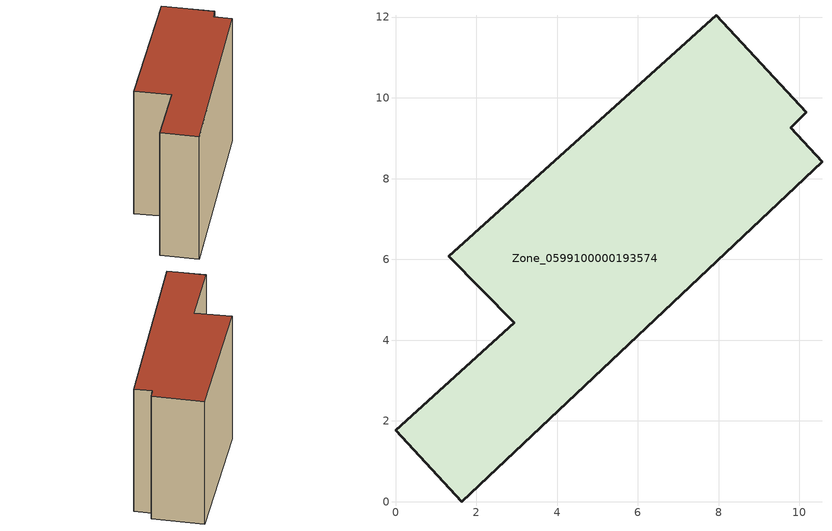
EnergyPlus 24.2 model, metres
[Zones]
Zone_0599100000193574
 floor ground (C_G): 0,1.76 2.94,4.43 1.32,6.08 7.94,12.04 10.17,9.64 9.78,9.26 10.56,8.42 1.64,0 z0
 wall outside (C_F): 2.94,4.43 0,1.76 1.64,0 10.56,8.42 9.78,9.26 10.17,9.64 7.94,12.04 1.32,6.08 2.94,4.43 z0:9.1
 roof outside (C_R): 7.94,12.04 1.32,6.08 2.94,4.43 0,1.76 1.64,0 10.56,8.42 9.78,9.26 10.17,9.64 z9.1
[BUILDING]
Pand.0599100000193574: North Axis=0; Terrain=City; Loads Convergence Tolerance Value=0.04; Temperature Convergence Tolerance Value=0.4; Solar Distribution=FullExterior; Maximum Number of Warmup Days=25; Minimum Number of Warmup Days=1
[Site:Location]
Rotterdam.The.Hague.AP_ZH_NLD Design_Conditions: Latitude=51.96; Longitude=4.45; Time Zone=1; Elevation=-4.5
[SITE:GROUNDTEMPERATURE:BUILDINGSURFACE]
18, 18, 18, 18, 18, 18, 18, 18, 18, 18, 18, 18
[MATERIAL] Thermal Absorptance=0.9; Solar Absorptance=0.7; Visible Absorptance=0.7
Name | Roughness | Thickness | Conductivity | Density | Specific Heat
G.TI.1946 | MediumSmooth | 0.15 | 1 | 540 | 1210
F.TI.1946 | Rough | 0.3 | 0.857143 | 1920 | 840
R.TI.1946 | MediumRough | 0.2 | 0.1 | 1500 | 1000
[CONSTRUCTION]
C_G: G.TI.1946
C_F: F.TI.1946
C_R: R.TI.1946
[ZONE]
Zone_0599100000193574: Type=1; Multiplier=1; Ceiling Height=Autocalculate; Volume=Autocalculate; Floor Area=autocalculate; Part of Total Floor Area=Yes
[ZONEINFILTRATION:DESIGNFLOWRATE]
Infil_Zone_0599100000193574: Zone or ZoneList or Space or SpaceList=Zone_0599100000193574; Schedule=AlwaysOn; Design Flow Rate Calculation Method=Flow/Area; Flow Rate per Floor Area=0.003; Constant Term Coefficient=1; Temperature Term Coefficient=0; Velocity Term Coefficient=0; Velocity Squared Term Coefficient=0
[HVACTEMPLATE:ZONE:IDEALLOADSAIRSYSTEM]
Zone_0599100000193574: Maximum Heating Supply Air Temperature=50; Minimum Cooling Supply Air Temperature=13; Maximum Heating Supply Air Humidity Ratio=0.0156; Minimum Cooling Supply Air Humidity Ratio=0.0077; Heating Limit=NoLimit; Cooling Limit=NoLimit; Dehumidification Control Type=ConstantSensibleHeatRatio; Cooling Sensible Heat Ratio=0.7; Dehumidification Setpoint=60; Humidification Control Type=None; Humidification Setpoint=30; Outdoor Air Method=None; Outdoor Air Flow Rate per Person=0.00944; Outdoor Air Flow Rate per Zone Floor Area=0; Outdoor Air Flow Rate per Zone=0; Demand Controlled Ventilation Type=None; Outdoor Air Economizer Type=NoEconomizer; Heat Recovery Type=None; Sensible Heat Recovery Effectiveness=0.7; Latent Heat Recovery Effectiveness=0.65
[ZONECONTROL:THERMOSTAT]
ThermostatControl_Zone_0599100000193574: Zone or ZoneList=Zone_0599100000193574; Control Type Schedule=DualSetpointControlType; Control 1=Thermostat_Zone_0599100000193574; Temperature Difference Between Cutout And Setpoint=0
[THERMOSTATSETPOINT:DUALSETPOINT]
Thermostat_Zone_0599100000193574: Heating Setpoint Temperature Schedule=HeatingSetpoint_Zone_0599100000193574; Cooling Setpoint Temperature Schedule=CoolingSetpoint_Zone_0599100000193574
[SCHEDULE:COMPACT]
HeatingSetpoint_Zone_0599100000193574: Through: 12/31, For: AllDays, Until: 24:00, 21
CoolingSetpoint_Zone_0599100000193574: Through: 12/31, For: AllDays, Until: 24:00, 24
DualSetpointControlType: Through: 12/31, For: AllDays, Until: 24:00, 4
AlwaysOn: Through: 12/31, For: AllDays, Until: 24:00, 1
